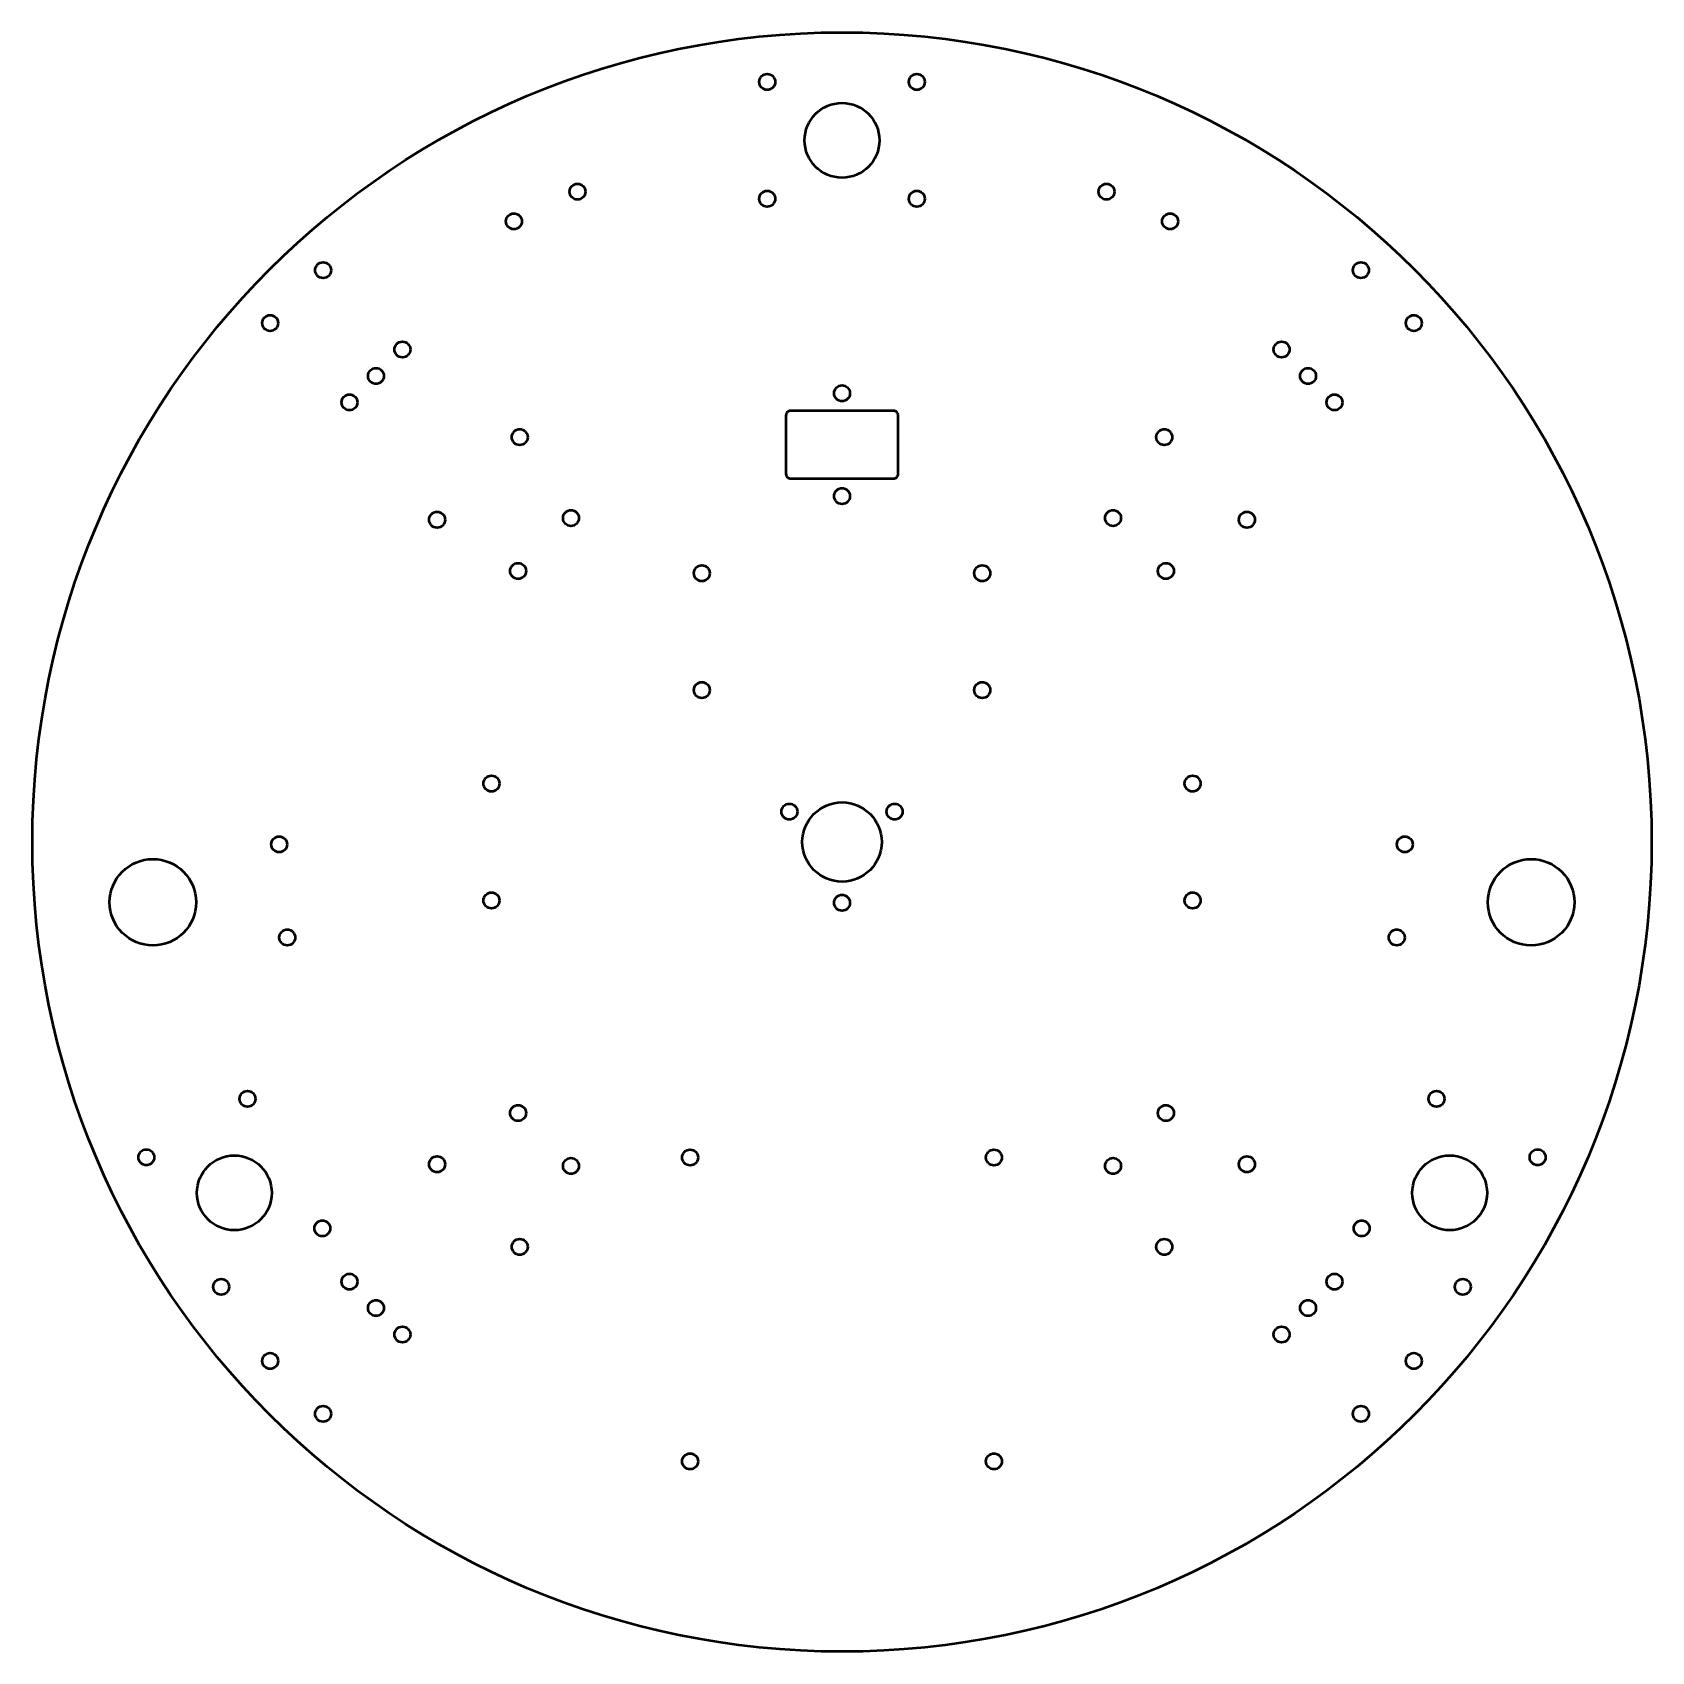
# Model space of a CAD drawing. Header units: millimetres. Extents: x 0 to 346, y -173 to 173.
import ezdxf

# ---------------------------------------------------------------- set-up
doc = ezdxf.new("R2010")
doc.units = ezdxf.units.MM
doc.layers.add('IV_INTERIOR_PROFILES', color=7, linetype='Continuous', lineweight=50)
doc.layers.add('IV_OUTER_PROFILE', color=7, linetype='Continuous', lineweight=50)

msp = doc.modelspace()

# ---------------------------------------------------------------- linework, layer by layer
at = {"layer": 'IV_INTERIOR_PROFILES', "flags": 128}
msp.add_lwpolyline([(184.21, 77.75, 0.414214), (185.21, 78.75), (185.21, 91.25, 0.414214), (184.21, 92.25), (162.21, 92.25, 0.414214), (161.21, 91.25), (161.21, 78.75, 0.414214), (162.21, 77.75), (184.21, 77.75)], format="xyb", close=True, dxfattribs=at)
at = {"layer": 'IV_INTERIOR_PROFILES'}
for centre, radius in [((157.21, 162.61), 1.7), ((189.21, 162.61), 1.7), ((173.21, 150.11), 8), ((116.61, 139.12), 1.7), ((157.21, 137.61), 1.7), ((189.21, 137.61), 1.7), ((229.8, 139.12), 1.7), ((103.02, 132.78), 1.7), ((243.4, 132.78), 1.7), ((62.19, 122.33), 1.7), ((284.22, 122.33), 1.7), ((50.88, 111.02), 1.7), ((295.53, 111.02), 1.7), ((79.16, 105.36), 1.7), ((267.25, 105.36), 1.7), ((73.5, 99.7), 1.7), ((272.91, 99.7), 1.7), ((173.21, 96), 1.7), ((67.85, 94.05), 1.7), ((278.56, 94.05), 1.7), ((104.26, 86.62), 1.7), ((242.15, 86.62), 1.7), ((173.21, 74), 1.7), ((86.58, 68.94), 1.7), ((115.22, 69.3), 1.7), ((231.19, 69.3), 1.7), ((259.83, 68.94), 1.7), ((103.91, 57.98), 1.7), ((143.21, 57.5), 1.7), ((203.21, 57.5), 1.7), ((242.5, 57.98), 1.7), ((143.21, 32.5), 1.7), ((203.21, 32.5), 1.7), ((98.21, 12.5), 1.7), ((248.21, 12.5), 1.7), ((161.95, 6.5), 1.7), ((173.21, 0), 8.5), ((184.46, 6.5), 1.7), ((52.79, -0.5), 1.7), ((293.62, -0.5), 1.7), ((25.77, -12.9), 9.25), ((320.64, -12.9), 9.25), ((98.21, -12.5), 1.7), ((173.21, -13), 1.7), ((248.21, -12.5), 1.7), ((54.53, -20.42), 1.7), ((291.88, -20.42), 1.7), ((46.03, -54.95), 1.7), ((300.38, -54.95), 1.7), ((103.91, -57.98), 1.7), ((242.5, -57.98), 1.7), ((24.38, -67.45), 1.7), ((140.71, -67.5), 1.7), ((205.71, -67.5), 1.7), ((322.03, -67.45), 1.7), ((43.21, -75.06), 8), ((86.58, -68.94), 1.7), ((115.22, -69.3), 1.7), ((231.19, -69.3), 1.7), ((259.83, -68.94), 1.7), ((303.21, -75.06), 8), ((62.03, -82.66), 1.7), ((284.38, -82.66), 1.7), ((104.26, -86.62), 1.7), ((242.15, -86.62), 1.7), ((40.38, -95.16), 1.7), ((67.85, -94.05), 1.7), ((278.56, -94.05), 1.7), ((306.03, -95.16), 1.7), ((73.5, -99.7), 1.7), ((272.91, -99.7), 1.7), ((79.16, -105.36), 1.7), ((267.25, -105.36), 1.7), ((50.88, -111.02), 1.7), ((295.53, -111.02), 1.7), ((62.19, -122.33), 1.7), ((284.22, -122.33), 1.7), ((140.71, -132.5), 1.7), ((205.71, -132.5), 1.7)]:
    msp.add_circle(centre, radius, dxfattribs=at)
at = {"layer": 'IV_OUTER_PROFILE'}
msp.add_circle((173.21, 0), 173.21, dxfattribs=at)

doc.saveas('drawing.dxf')
